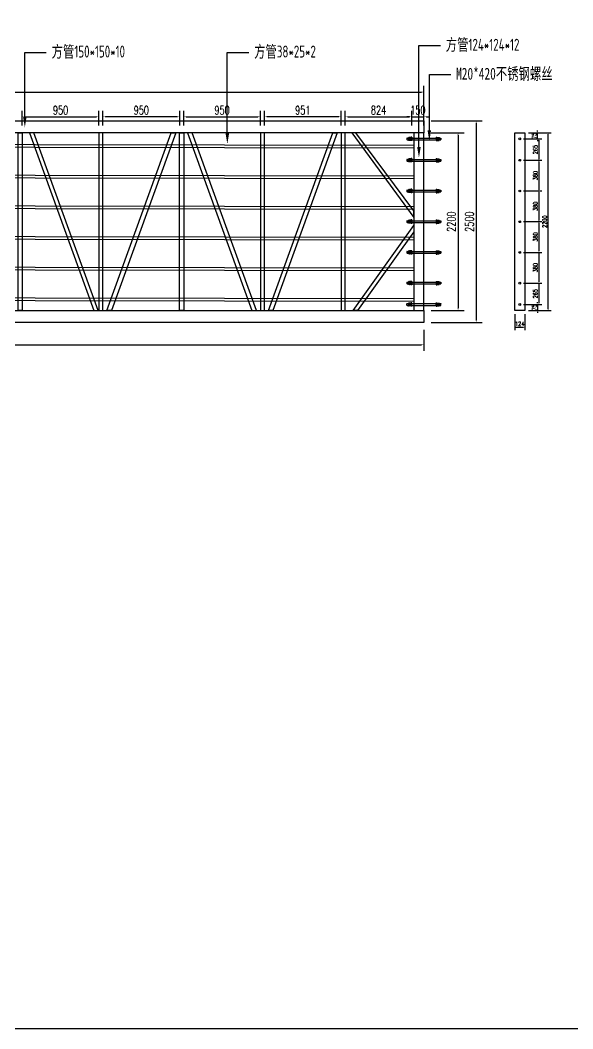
# Model space of a CAD drawing. Header units: millimetres. Extents: x -2430464 to 225692, y -180 to 1805330.
# Drawn here: x -715578 to -708734, y 468490 to 480977 of the extents above; entities that cross this region are included whole.
import ezdxf
from ezdxf import colors
from ezdxf.entities.mleader import LeaderData, LeaderLine
from ezdxf.math import Vec2, Vec3

# ---------------------------------------------------------------- set-up
doc = ezdxf.new("R2010")
doc.units = ezdxf.units.MM
doc.header["$LTSCALE"] = 1000
doc.layers.get('0').update_dxf_attribs({"linetype": 'CONTINUOUS'})
doc.layers.get('DEFPOINTS').update_dxf_attribs({"linetype": 'CONTINUOUS'})
for name, color, linetype in [('W-bridge approach引桥', 4, 'CONTINUOUS'), ('方管150X150X12', 3, 'CONTINUOUS'), ('结构', 1, 'CONTINUOUS')]:
    doc.layers.add(name, color=color, linetype=linetype)
doc.layers.add('成片房屋', color=1, linetype='CONTINUOUS', lineweight=0)
doc.styles.get("Standard").update_dxf_attribs({"font": 'tssdeng.shx', "width": 0.7, "bigfont": 'hztxt.shx'})
doc.styles.add('STANDARD_T3', font='simplex.shx', dxfattribs={"width": 0.7, "bigfont": 'gbcbig.shx'})
doc.dimstyles.new('W&&15', dxfattribs={"dimtxt": 52.5, "dimasz": 15, "dimexe": 37.5, "dimexo": 45, "dimgap": 15, "dimtad": 1, "dimdec": 0, "dimzin": 0, "dimdsep": 46, "dimtxsty": 'STANDARD_T3', "dimcen": 0.09, "dimclrd": 1, "dimclre": 1, "dimclrt": 7, "dimazin": 2, "dimtfac": 1, "dimtdec": 0, "dimtix": 1, "dimtmove": 2, "dimatfit": 3, "dimfxl": 0, "dimtolj": 1, "dimtzin": 0, "dimarcsym": 0})
doc.dimstyles.new('W&&30', dxfattribs={"dimtxt": 105, "dimasz": 30, "dimexe": 75, "dimexo": 90, "dimgap": 30, "dimtad": 1, "dimdec": 0, "dimzin": 0, "dimdsep": 46, "dimtxsty": 'STANDARD_T3', "dimcen": 0.09, "dimclrd": 1, "dimclre": 1, "dimclrt": 7, "dimazin": 2, "dimtfac": 1, "dimtdec": 0, "dimtix": 1, "dimtmove": 2, "dimatfit": 3, "dimfxl": 0, "dimtolj": 1, "dimtzin": 0, "dimarcsym": 0})

# ---------------------------------------------------------------- blocks, each defined once
blk = doc.blocks.new('*D3067')
at = {"layer": 'DEFPOINTS', "color": 0, "transparency": 16777216}
for p in [(-712603, 479781), (-713553, 479583), (-712603, 479583)]:
    blk.add_point(p, dxfattribs=at)
at = {"layer": '成片房屋', "color": 1, "lineweight": -2, "transparency": 16777216}
for p, q in [((-713553, 479673), (-713553, 479856)), ((-713523, 479781), (-712633, 479781)), ((-712603, 479673), (-712603, 479856))]:
    blk.add_line(p, q, dxfattribs=at)
at = {"layer": '成片房屋', "color": 1, "transparency": 16777216}
for points in [[(-713523, 479786), (-713523, 479776), (-713553, 479781)], [(-712633, 479786), (-712633, 479776), (-712603, 479781)]]:
    blk.add_solid(points, dxfattribs=at)
at = {"layer": '成片房屋', "color": 7, "transparency": 16777216, "insert": (-713078, 479863), "char_height": 105, "attachment_point": 5, "style": 'STANDARD_T3'}
blk.add_mtext('\\A1;950', dxfattribs=at)
blk = doc.blocks.new('*D3068')
at = {"layer": 'DEFPOINTS', "color": 0, "transparency": 16777216}
for p in [(-712553, 479781), (-712553, 479583), (-711602, 479583)]:
    blk.add_point(p, dxfattribs=at)
at = {"layer": '成片房屋', "color": 1, "lineweight": -2, "transparency": 16777216}
for p, q in [((-712553, 479673), (-712553, 479856)), ((-711632, 479781), (-712523, 479781)), ((-711602, 479673), (-711602, 479856))]:
    blk.add_line(p, q, dxfattribs=at)
at = {"layer": '成片房屋', "color": 1, "transparency": 16777216}
for points in [[(-712523, 479786), (-712523, 479776), (-712553, 479781)], [(-711632, 479786), (-711632, 479776), (-711602, 479781)]]:
    blk.add_solid(points, dxfattribs=at)
at = {"layer": '成片房屋', "color": 7, "transparency": 16777216, "insert": (-712078, 479863), "char_height": 105, "attachment_point": 5, "style": 'STANDARD_T3'}
blk.add_mtext('\\A1;951', dxfattribs=at)
blk = doc.blocks.new('*D3069')
at = {"layer": 'DEFPOINTS', "color": 0, "transparency": 16777216}
for p in [(-710728, 479781), (-711552, 479583), (-710728, 479583)]:
    blk.add_point(p, dxfattribs=at)
at = {"layer": '成片房屋', "color": 1, "lineweight": -2, "transparency": 16777216}
for p, q in [((-711552, 479673), (-711552, 479856)), ((-711522, 479781), (-710758, 479781)), ((-710728, 479673), (-710728, 479856))]:
    blk.add_line(p, q, dxfattribs=at)
at = {"layer": '成片房屋', "color": 1, "transparency": 16777216}
for points in [[(-711522, 479786), (-711522, 479776), (-711552, 479781)], [(-710758, 479786), (-710758, 479776), (-710728, 479781)]]:
    blk.add_solid(points, dxfattribs=at)
at = {"layer": '成片房屋', "color": 7, "transparency": 16777216, "insert": (-711140, 479863), "char_height": 105, "attachment_point": 5, "style": 'STANDARD_T3'}
blk.add_mtext('\\A1;824', dxfattribs=at)
blk = doc.blocks.new('*D2922')
at = {"layer": 'DEFPOINTS', "color": 0, "transparency": 16777216}
for p in [(-710578, 479781), (-710728, 479583), (-710578, 479583)]:
    blk.add_point(p, dxfattribs=at)
at = {"layer": '成片房屋', "color": 1, "lineweight": -2, "transparency": 16777216}
for p, q in [((-710758, 479781), (-710788, 479781)), ((-710728, 479673), (-710728, 479856)), ((-710728, 479781), (-710578, 479781)), ((-710578, 479673), (-710578, 479856)), ((-710548, 479781), (-710518, 479781))]:
    blk.add_line(p, q, dxfattribs=at)
at = {"layer": '成片房屋', "color": 1, "transparency": 16777216}
for points in [[(-710758, 479786), (-710758, 479776), (-710728, 479781)], [(-710548, 479786), (-710548, 479776), (-710578, 479781)]]:
    blk.add_solid(points, dxfattribs=at)
at = {"layer": '成片房屋', "color": 7, "transparency": 16777216, "insert": (-710653, 479863), "char_height": 105, "attachment_point": 5, "style": 'STANDARD_T3'}
blk.add_mtext('\\A1;150', dxfattribs=at)
blk = doc.blocks.new('*D2924')
at = {"layer": 'DEFPOINTS', "color": 0, "transparency": 16777216}
for p in [(-722578, 477233), (-710578, 477233), (-710578, 476959)]:
    blk.add_point(p, dxfattribs=at)
at = {"layer": '成片房屋', "color": 1, "lineweight": -2, "transparency": 16777216}
for p, q in [((-722578, 477143), (-722578, 476884)), ((-710578, 477143), (-710578, 476884)), ((-722548, 476959), (-710608, 476959))]:
    blk.add_line(p, q, dxfattribs=at)
at = {"layer": '成片房屋', "color": 1, "transparency": 16777216}
for points in [[(-722548, 476964), (-722548, 476954), (-722578, 476959)], [(-710608, 476964), (-710608, 476954), (-710578, 476959)]]:
    blk.add_solid(points, dxfattribs=at)
at = {"layer": '成片房屋', "color": 7, "transparency": 16777216, "insert": (-716578, 477041), "char_height": 105, "attachment_point": 5, "style": 'STANDARD_T3'}
blk.add_mtext('\\A1;12000', dxfattribs=at)
blk = doc.blocks.new('*D3073')
at = {"layer": 'DEFPOINTS', "color": 0, "transparency": 16777216}
for p in [(-710578, 480088), (-722578, 479733), (-710578, 479733)]:
    blk.add_point(p, dxfattribs=at)
at = {"layer": '成片房屋', "color": 1, "lineweight": -2, "transparency": 16777216}
for p, q in [((-722578, 479823), (-722578, 480163)), ((-710578, 479823), (-710578, 480163)), ((-722548, 480088), (-710608, 480088))]:
    blk.add_line(p, q, dxfattribs=at)
at = {"layer": '成片房屋', "color": 1, "transparency": 16777216}
for points in [[(-722548, 480093), (-722548, 480083), (-722578, 480088)], [(-710608, 480093), (-710608, 480083), (-710578, 480088)]]:
    blk.add_solid(points, dxfattribs=at)
at = {"layer": '成片房屋', "color": 7, "transparency": 16777216, "insert": (-716578, 480170), "char_height": 105, "attachment_point": 5, "style": 'STANDARD_T3'}
blk.add_mtext('\\A1;12000', dxfattribs=at)
blk = doc.blocks.new('*D2925')
at = {"layer": 'DEFPOINTS', "color": 0, "transparency": 16777216}
for p in [(-710578, 479583), (-710578, 477383), (-710156, 477383)]:
    blk.add_point(p, dxfattribs=at)
at = {"layer": '成片房屋', "color": 1, "lineweight": -2, "transparency": 16777216}
for p, q in [((-710488, 479583), (-710081, 479583)), ((-710156, 479553), (-710156, 477413)), ((-710488, 477383), (-710081, 477383))]:
    blk.add_line(p, q, dxfattribs=at)
at = {"layer": '成片房屋', "color": 1, "transparency": 16777216}
for points in [[(-710161, 479553), (-710151, 479553), (-710156, 479583)], [(-710161, 477413), (-710151, 477413), (-710156, 477383)]]:
    blk.add_solid(points, dxfattribs=at)
at = {"layer": '成片房屋', "color": 7, "transparency": 16777216, "insert": (-710239, 478483), "char_height": 105, "attachment_point": 5, "rotation": 90, "style": 'STANDARD_T3'}
blk.add_mtext('\\A1;2200', dxfattribs=at)
blk = doc.blocks.new('*D3074')
at = {"layer": 'DEFPOINTS', "color": 0, "transparency": 16777216}
for p in [(-710578, 479733), (-710578, 477233), (-709931, 477233)]:
    blk.add_point(p, dxfattribs=at)
at = {"layer": '成片房屋', "color": 1, "lineweight": -2, "transparency": 16777216}
for p, q in [((-710488, 479733), (-709856, 479733)), ((-709931, 479703), (-709931, 477263)), ((-710488, 477233), (-709856, 477233))]:
    blk.add_line(p, q, dxfattribs=at)
at = {"layer": '成片房屋', "color": 1, "transparency": 16777216}
for points in [[(-709936, 479703), (-709926, 479703), (-709931, 479733)], [(-709936, 477263), (-709926, 477263), (-709931, 477233)]]:
    blk.add_solid(points, dxfattribs=at)
at = {"layer": '成片房屋', "color": 7, "transparency": 16777216, "insert": (-710014, 478483), "char_height": 105, "attachment_point": 5, "rotation": 90, "style": 'STANDARD_T3'}
blk.add_mtext('\\A1;2500', dxfattribs=at)
blk = doc.blocks.new('*D3080')
at = {"layer": 'DEFPOINTS', "color": 0, "transparency": 16777216}
for p in [(-714553, 479781), (-714553, 479583), (-713603, 479583)]:
    blk.add_point(p, dxfattribs=at)
at = {"layer": '成片房屋', "color": 1, "lineweight": -2, "transparency": 16777216}
for p, q in [((-714553, 479673), (-714553, 479856)), ((-713633, 479781), (-714523, 479781)), ((-713603, 479673), (-713603, 479856))]:
    blk.add_line(p, q, dxfattribs=at)
at = {"layer": '成片房屋', "color": 1, "transparency": 16777216}
for points in [[(-714523, 479786), (-714523, 479776), (-714553, 479781)], [(-713633, 479786), (-713633, 479776), (-713603, 479781)]]:
    blk.add_solid(points, dxfattribs=at)
at = {"layer": '成片房屋', "color": 7, "transparency": 16777216, "insert": (-714078, 479863), "char_height": 105, "attachment_point": 5, "style": 'STANDARD_T3'}
blk.add_mtext('\\A1;950', dxfattribs=at)
blk = doc.blocks.new('*D3081')
at = {"layer": 'DEFPOINTS', "color": 0, "transparency": 16777216}
for p in [(-714603, 479781), (-715553, 479583), (-714603, 479583)]:
    blk.add_point(p, dxfattribs=at)
at = {"layer": '成片房屋', "color": 1, "lineweight": -2, "transparency": 16777216}
for p, q in [((-715553, 479673), (-715553, 479856)), ((-715523, 479781), (-714633, 479781)), ((-714603, 479673), (-714603, 479856))]:
    blk.add_line(p, q, dxfattribs=at)
at = {"layer": '成片房屋', "color": 1, "transparency": 16777216}
for points in [[(-715523, 479786), (-715523, 479776), (-715553, 479781)], [(-714633, 479786), (-714633, 479776), (-714603, 479781)]]:
    blk.add_solid(points, dxfattribs=at)
at = {"layer": '成片房屋', "color": 7, "transparency": 16777216, "insert": (-715078, 479863), "char_height": 105, "attachment_point": 5, "style": 'STANDARD_T3'}
blk.add_mtext('\\A1;950', dxfattribs=at)
blk = doc.blocks.new('*U2841')
for points in [[(-208, 11), (-210, 9)], [(-210, 9), (-210, -9)], [(-208, 11), (208, 11)], [(-191, 13), (-191, -13)], [(-178, 18), (-188, 18)], [(-178, 9), (-188, 9)], [(-175, 13), (-175, -13)], [(-175, 13), (-175, -13)], [(-161, 18), (-172, 18)], [(-161, 9), (-172, 9)], [(-158, 21), (-158, -21)], [(-154, 21), (-158, 21)], [(-158, 13), (-158, -13)], [(-154, 21), (-154, -21)], [(-154, 21), (-154, -21)], [(-150, 21), (-154, 21)], [(-150, 21), (-150, -21)], [(150, 21), (154, 21)], [(150, 21), (150, -21)], [(154, 21), (158, 21)], [(154, 21), (154, -21)], [(154, 21), (154, -21)], [(158, 21), (158, -21)], [(158, 13), (158, -13)], [(161, 18), (172, 18)], [(161, 9), (172, 9)], [(175, 13), (175, -13)], [(175, 13), (175, -13)], [(177, 18), (188, 18)], [(177, 9), (188, 9)], [(191, 13), (191, -13)], [(208, 11), (210, 9)], [(210, 9), (210, -9)], [(-208, -11), (-210, -9)], [(-208, -11), (208, -11)], [(-178, -9), (-188, -9)], [(-178, -18), (-188, -18)], [(-161, -9), (-172, -9)], [(-161, -18), (-172, -18)], [(-154, -21), (-158, -21)], [(-150, -21), (-154, -21)], [(150, -21), (154, -21)], [(154, -21), (158, -21)], [(161, -9), (172, -9)], [(161, -18), (172, -18)], [(177, -9), (188, -9)], [(177, -18), (188, -18)], [(208, -11), (210, -9)]]:
    blk.add_lwpolyline(points)
for points in [[(-188, 9, -0.61177), (-188, 18, -0.61177)], [(-188, -9, -0.305858), (-188, 9, -0.305858)], [(-178, 9, 0.61177), (-178, 18, 0.61177)], [(-178, -9, 0.305858), (-178, 9, 0.305858)], [(-172, 9, -0.61177), (-172, 18, -0.61177)], [(-172, -9, -0.305858), (-172, 9, -0.305858)], [(-161, 9, 0.61177), (-161, 18, 0.61177)], [(-161, -9, 0.305858), (-161, 9, 0.305858)], [(161, 9, -0.61177), (161, 18, -0.61177)], [(161, -9, -0.305858), (161, 9, -0.305858)], [(172, 9, 0.61177), (172, 18, 0.61177)], [(172, -9, 0.305858), (172, 9, 0.305858)], [(177, 9, -0.61177), (177, 18, -0.61177)], [(177, -9, -0.305858), (177, 9, -0.305858)], [(188, 9, 0.61177), (188, 18, 0.61177)], [(188, -9, 0.305858), (188, 9, 0.305858)], [(-188, -18, -0.61177), (-188, -9, -0.61177)], [(-178, -18, 0.61177), (-178, -9, 0.61177)], [(-172, -18, -0.61177), (-172, -9, -0.61177)], [(-161, -18, 0.61177), (-161, -9, 0.61177)], [(161, -18, -0.61177), (161, -9, -0.61177)], [(172, -18, 0.61177), (172, -9, 0.61177)], [(177, -18, -0.61177), (177, -9, -0.61177)], [(188, -18, 0.61177), (188, -9, 0.61177)]]:
    blk.add_lwpolyline(points, format="xyb")
blk = doc.blocks.new('*U2842')
at = {"color": 0, "linetype": 'ByBlock', "lineweight": -2, "transparency": 16777216}
for p in [(0, 0), (0, -380), (0, -760), (0, -1140), (0, -1520)]:
    blk.add_blockref('*U2841', p, dxfattribs=at)
blk = doc.blocks.new('*U2843')
at = {"layer": 'W-bridge approach引桥', "color": 0}
blk.add_lwpolyline([(-5863, 29), (5863, 9), (5863, -29), (-5863, -9)], close=True, dxfattribs=at)
blk = doc.blocks.new('*U2844')
at = {"color": 0, "linetype": 'ByBlock', "lineweight": -2, "transparency": 16777216}
for p in [(0, 0), (0, -380), (0, -760), (0, -1140), (0, -1520), (0, -1900)]:
    blk.add_blockref('*U2843', p, dxfattribs=at)
blk = doc.blocks.new('*D3185')
at = {"layer": 'DEFPOINTS', "color": 0, "transparency": 16777216}
for p in [(-709330, 479583), (-709171, 479583), (-709392, 479508)]:
    blk.add_point(p, dxfattribs=at)
at = {"layer": '方管150X150X12', "color": 1, "lineweight": -2, "transparency": 16777216}
for p, q in [((-709285, 479583), (-709133, 479583)), ((-709171, 479598), (-709171, 479613)), ((-709171, 479508), (-709171, 479583)), ((-709347, 479508), (-709133, 479508)), ((-709171, 479493), (-709171, 479478))]:
    blk.add_line(p, q, dxfattribs=at)
at = {"layer": '方管150X150X12', "color": 1, "transparency": 16777216}
for points in [[(-709173, 479598), (-709168, 479598), (-709171, 479583)], [(-709173, 479493), (-709168, 479493), (-709171, 479508)]]:
    blk.add_solid(points, dxfattribs=at)
at = {"layer": '方管150X150X12', "color": 7, "transparency": 16777216, "insert": (-709212, 479545), "char_height": 52.5, "attachment_point": 5, "rotation": 90, "style": 'STANDARD_T3'}
blk.add_mtext('\\A1;75', dxfattribs=at)
blk = doc.blocks.new('*D2971')
at = {"layer": 'DEFPOINTS', "color": 0, "transparency": 16777216}
for p in [(-709317, 479508), (-709392, 479243), (-709157, 479243)]:
    blk.add_point(p, dxfattribs=at)
at = {"layer": '方管150X150X12', "color": 1, "lineweight": -2, "transparency": 16777216}
for p, q in [((-709272, 479508), (-709119, 479508)), ((-709157, 479493), (-709157, 479258)), ((-709347, 479243), (-709119, 479243))]:
    blk.add_line(p, q, dxfattribs=at)
at = {"layer": '方管150X150X12', "color": 1, "transparency": 16777216}
for points in [[(-709159, 479493), (-709154, 479493), (-709157, 479508)], [(-709159, 479258), (-709154, 479258), (-709157, 479243)]]:
    blk.add_solid(points, dxfattribs=at)
at = {"layer": '方管150X150X12', "color": 7, "transparency": 16777216, "insert": (-709198, 479375), "char_height": 52.5, "attachment_point": 5, "rotation": 90, "style": 'STANDARD_T3'}
blk.add_mtext('\\A1;265', dxfattribs=at)
blk = doc.blocks.new('*D3186')
at = {"layer": 'DEFPOINTS', "color": 0, "transparency": 16777216}
for p in [(-709392, 477458), (-709330, 477383), (-709170, 477383)]:
    blk.add_point(p, dxfattribs=at)
at = {"layer": '方管150X150X12', "color": 1, "lineweight": -2, "transparency": 16777216}
for p, q in [((-709347, 477458), (-709132, 477458)), ((-709170, 477473), (-709170, 477488)), ((-709170, 477458), (-709170, 477383)), ((-709285, 477383), (-709132, 477383)), ((-709170, 477368), (-709170, 477353))]:
    blk.add_line(p, q, dxfattribs=at)
at = {"layer": '方管150X150X12', "color": 1, "transparency": 16777216}
for points in [[(-709172, 477473), (-709167, 477473), (-709170, 477458)], [(-709172, 477368), (-709167, 477368), (-709170, 477383)]]:
    blk.add_solid(points, dxfattribs=at)
at = {"layer": '方管150X150X12', "color": 7, "transparency": 16777216, "insert": (-709211, 477420), "char_height": 52.5, "attachment_point": 5, "rotation": 90, "style": 'STANDARD_T3'}
blk.add_mtext('\\A1;75', dxfattribs=at)
blk = doc.blocks.new('*D3187')
at = {"layer": 'DEFPOINTS', "color": 0, "transparency": 16777216}
for p in [(-709454, 477383), (-709330, 477383), (-709330, 477177)]:
    blk.add_point(p, dxfattribs=at)
at = {"layer": '方管150X150X12', "color": 1, "lineweight": -2, "transparency": 16777216}
for p, q in [((-709454, 477338), (-709454, 477139)), ((-709330, 477338), (-709330, 477139)), ((-709439, 477177), (-709345, 477177))]:
    blk.add_line(p, q, dxfattribs=at)
at = {"layer": '方管150X150X12', "color": 1, "transparency": 16777216}
for points in [[(-709439, 477179), (-709439, 477174), (-709454, 477177)], [(-709345, 477179), (-709345, 477174), (-709330, 477177)]]:
    blk.add_solid(points, dxfattribs=at)
at = {"layer": '方管150X150X12', "color": 7, "transparency": 16777216, "insert": (-709392, 477218), "char_height": 52.5, "attachment_point": 5, "style": 'STANDARD_T3'}
blk.add_mtext('\\A1;124', dxfattribs=at)
blk = doc.blocks.new('*U2849')
at = {"layer": '方管150X150X12'}
blk.add_circle((0, 0), 11.5, dxfattribs=at)
blk = doc.blocks.new('*U2850')
at = {"color": 0, "linetype": 'ByBlock', "lineweight": -2, "transparency": 16777216}
for p in [(0, 0), (0, -380), (0, -760), (0, -1140), (0, -1520)]:
    blk.add_blockref('*U2849', p, dxfattribs=at)
blk = doc.blocks.new('*D3188')
at = {"layer": 'DEFPOINTS', "color": 0, "transparency": 16777216}
for p in [(-709392, 479243), (-709392, 478863), (-709157, 478863)]:
    blk.add_point(p, dxfattribs=at)
at = {"layer": '方管150X150X12', "color": 1, "lineweight": -2, "transparency": 16777216}
for p, q in [((-709347, 479243), (-709119, 479243)), ((-709157, 479228), (-709157, 478878)), ((-709347, 478863), (-709119, 478863))]:
    blk.add_line(p, q, dxfattribs=at)
at = {"layer": '方管150X150X12', "color": 1, "transparency": 16777216}
for points in [[(-709159, 479228), (-709154, 479228), (-709157, 479243)], [(-709159, 478878), (-709154, 478878), (-709157, 478863)]]:
    blk.add_solid(points, dxfattribs=at)
at = {"layer": '方管150X150X12', "color": 7, "transparency": 16777216, "insert": (-709198, 479053), "char_height": 52.5, "attachment_point": 5, "rotation": 90, "style": 'STANDARD_T3'}
blk.add_mtext('\\A1;380', dxfattribs=at)
blk = doc.blocks.new('*D3189')
at = {"layer": 'DEFPOINTS', "color": 0, "transparency": 16777216}
for p in [(-709392, 478863), (-709392, 478483), (-709157, 478483)]:
    blk.add_point(p, dxfattribs=at)
at = {"layer": '方管150X150X12', "color": 1, "lineweight": -2, "transparency": 16777216}
for p, q in [((-709347, 478863), (-709119, 478863)), ((-709157, 478848), (-709157, 478498)), ((-709347, 478483), (-709119, 478483))]:
    blk.add_line(p, q, dxfattribs=at)
at = {"layer": '方管150X150X12', "color": 1, "transparency": 16777216}
for points in [[(-709159, 478848), (-709154, 478848), (-709157, 478863)], [(-709159, 478498), (-709154, 478498), (-709157, 478483)]]:
    blk.add_solid(points, dxfattribs=at)
at = {"layer": '方管150X150X12', "color": 7, "transparency": 16777216, "insert": (-709198, 478673), "char_height": 52.5, "attachment_point": 5, "rotation": 90, "style": 'STANDARD_T3'}
blk.add_mtext('\\A1;380', dxfattribs=at)
blk = doc.blocks.new('*D2972')
at = {"layer": 'DEFPOINTS', "color": 0, "transparency": 16777216}
for p in [(-709392, 478483), (-709392, 478103), (-709157, 478103)]:
    blk.add_point(p, dxfattribs=at)
at = {"layer": '方管150X150X12', "color": 1, "lineweight": -2, "transparency": 16777216}
for p, q in [((-709347, 478483), (-709119, 478483)), ((-709157, 478468), (-709157, 478118)), ((-709347, 478103), (-709119, 478103))]:
    blk.add_line(p, q, dxfattribs=at)
at = {"layer": '方管150X150X12', "color": 1, "transparency": 16777216}
for points in [[(-709159, 478468), (-709154, 478468), (-709157, 478483)], [(-709159, 478118), (-709154, 478118), (-709157, 478103)]]:
    blk.add_solid(points, dxfattribs=at)
at = {"layer": '方管150X150X12', "color": 7, "transparency": 16777216, "insert": (-709198, 478293), "char_height": 52.5, "attachment_point": 5, "rotation": 90, "style": 'STANDARD_T3'}
blk.add_mtext('\\A1;380', dxfattribs=at)
blk = doc.blocks.new('*D3190')
at = {"layer": 'DEFPOINTS', "color": 0, "transparency": 16777216}
for p in [(-709392, 478103), (-709392, 477723), (-709157, 477723)]:
    blk.add_point(p, dxfattribs=at)
at = {"layer": '方管150X150X12', "color": 1, "lineweight": -2, "transparency": 16777216}
for p, q in [((-709347, 478103), (-709119, 478103)), ((-709157, 478088), (-709157, 477738)), ((-709347, 477723), (-709119, 477723))]:
    blk.add_line(p, q, dxfattribs=at)
at = {"layer": '方管150X150X12', "color": 1, "transparency": 16777216}
for points in [[(-709159, 478088), (-709154, 478088), (-709157, 478103)], [(-709159, 477738), (-709154, 477738), (-709157, 477723)]]:
    blk.add_solid(points, dxfattribs=at)
at = {"layer": '方管150X150X12', "color": 7, "transparency": 16777216, "insert": (-709198, 477913), "char_height": 52.5, "attachment_point": 5, "rotation": 90, "style": 'STANDARD_T3'}
blk.add_mtext('\\A1;380', dxfattribs=at)
blk = doc.blocks.new('*D3191')
at = {"layer": 'DEFPOINTS', "color": 0, "transparency": 16777216}
for p in [(-709392, 477723), (-709392, 477458), (-709157, 477458)]:
    blk.add_point(p, dxfattribs=at)
at = {"layer": '方管150X150X12', "color": 1, "lineweight": -2, "transparency": 16777216}
for p, q in [((-709347, 477723), (-709119, 477723)), ((-709157, 477708), (-709157, 477473)), ((-709347, 477458), (-709119, 477458))]:
    blk.add_line(p, q, dxfattribs=at)
at = {"layer": '方管150X150X12', "color": 1, "transparency": 16777216}
for points in [[(-709159, 477708), (-709154, 477708), (-709157, 477723)], [(-709159, 477473), (-709154, 477473), (-709157, 477458)]]:
    blk.add_solid(points, dxfattribs=at)
at = {"layer": '方管150X150X12', "color": 7, "transparency": 16777216, "insert": (-709198, 477590), "char_height": 52.5, "attachment_point": 5, "rotation": 90, "style": 'STANDARD_T3'}
blk.add_mtext('\\A1;265', dxfattribs=at)
blk = doc.blocks.new('*D2973')
at = {"layer": 'DEFPOINTS', "color": 0, "transparency": 16777216}
for p in [(-709330, 479583), (-709041, 479583), (-709330, 477383)]:
    blk.add_point(p, dxfattribs=at)
at = {"layer": '方管150X150X12', "color": 1, "lineweight": -2, "transparency": 16777216}
for p, q in [((-709285, 479583), (-709003, 479583)), ((-709041, 477398), (-709041, 479568)), ((-709285, 477383), (-709003, 477383))]:
    blk.add_line(p, q, dxfattribs=at)
at = {"layer": '方管150X150X12', "color": 1, "transparency": 16777216}
for points in [[(-709043, 479568), (-709038, 479568), (-709041, 479583)], [(-709043, 477398), (-709038, 477398), (-709041, 477383)]]:
    blk.add_solid(points, dxfattribs=at)
at = {"layer": '方管150X150X12', "color": 7, "transparency": 16777216, "insert": (-709082, 478483), "char_height": 52.5, "attachment_point": 5, "rotation": 90, "style": 'STANDARD_T3'}
blk.add_mtext('\\A1;2200', dxfattribs=at)

msp = doc.modelspace()

# ---------------------------------------------------------------- linework, layer by layer
msp.add_lwpolyline([(-731236.81, 499898.83), (-646425.27, 499898.83), (-646425.27, 468489.87), (-731236.81, 468489.87)], close=True)
for points in [[(-710766.81, 479516.57, -0.61176954), (-710766.81, 479525.57, -0.61176954)], [(-710755.81, 479516.57, 0.61176954), (-710755.81, 479525.57, 0.61176954)], [(-710750.31, 479516.57, -0.61176954), (-710750.31, 479525.57, -0.61176954)], [(-710739.31, 479516.57, 0.61176954), (-710739.31, 479525.57, 0.61176954)], [(-710417.31, 479516.57, -0.61176954), (-710417.31, 479525.57, -0.61176954)], [(-710406.31, 479516.57, 0.61176954), (-710406.31, 479525.57, 0.61176954)], [(-710400.81, 479516.57, -0.61176954), (-710400.81, 479525.57, -0.61176954)], [(-710389.81, 479516.57, 0.61176954), (-710389.81, 479525.57, 0.61176954)], [(-710766.81, 479498.57, -0.30585808), (-710766.81, 479516.57, -0.30585808)], [(-710766.81, 479489.58, -0.61176954), (-710766.81, 479498.58, -0.61176954)], [(-710755.81, 479498.57, 0.30585808), (-710755.81, 479516.57, 0.30585808)], [(-710755.81, 479489.58, 0.61176954), (-710755.81, 479498.58, 0.61176954)], [(-710750.31, 479498.57, -0.30585808), (-710750.31, 479516.57, -0.30585808)], [(-710750.31, 479489.58, -0.61176954), (-710750.31, 479498.58, -0.61176954)], [(-710739.31, 479498.57, 0.30585808), (-710739.31, 479516.57, 0.30585808)], [(-710739.31, 479489.58, 0.61176954), (-710739.31, 479498.58, 0.61176954)], [(-710417.31, 479498.57, -0.30585808), (-710417.31, 479516.57, -0.30585808)], [(-710417.31, 479489.58, -0.61176954), (-710417.31, 479498.58, -0.61176954)], [(-710406.31, 479498.57, 0.30585808), (-710406.31, 479516.57, 0.30585808)], [(-710406.31, 479489.58, 0.61176954), (-710406.31, 479498.58, 0.61176954)], [(-710400.81, 479498.57, -0.30585808), (-710400.81, 479516.57, -0.30585808)], [(-710400.81, 479489.58, -0.61176954), (-710400.81, 479498.58, -0.61176954)], [(-710389.81, 479498.57, 0.30585808), (-710389.81, 479516.57, 0.30585808)], [(-710389.81, 479489.58, 0.61176954), (-710389.81, 479498.58, 0.61176954)], [(-710766.81, 477475.57, 0.61176954), (-710766.81, 477466.57, 0.61176954)], [(-710766.81, 477466.57, 0.30585808), (-710766.81, 477448.57, 0.30585808)], [(-710766.81, 477448.58, 0.61176954), (-710766.81, 477439.58, 0.61176954)], [(-710755.81, 477475.57, -0.61176954), (-710755.81, 477466.57, -0.61176954)], [(-710755.81, 477466.57, -0.30585808), (-710755.81, 477448.57, -0.30585808)], [(-710755.81, 477448.58, -0.61176954), (-710755.81, 477439.58, -0.61176954)], [(-710750.31, 477475.57, 0.61176954), (-710750.31, 477466.57, 0.61176954)], [(-710750.31, 477466.57, 0.30585808), (-710750.31, 477448.57, 0.30585808)], [(-710750.31, 477448.58, 0.61176954), (-710750.31, 477439.58, 0.61176954)], [(-710739.31, 477475.57, -0.61176954), (-710739.31, 477466.57, -0.61176954)], [(-710739.31, 477466.57, -0.30585808), (-710739.31, 477448.57, -0.30585808)], [(-710739.31, 477448.58, -0.61176954), (-710739.31, 477439.58, -0.61176954)], [(-710417.31, 477475.57, 0.61176954), (-710417.31, 477466.57, 0.61176954)], [(-710417.31, 477466.57, 0.30585808), (-710417.31, 477448.57, 0.30585808)], [(-710417.31, 477448.58, 0.61176954), (-710417.31, 477439.58, 0.61176954)], [(-710406.31, 477475.57, -0.61176954), (-710406.31, 477466.57, -0.61176954)], [(-710406.31, 477466.57, -0.30585808), (-710406.31, 477448.57, -0.30585808)], [(-710406.31, 477448.58, -0.61176954), (-710406.31, 477439.58, -0.61176954)], [(-710400.81, 477475.57, 0.61176954), (-710400.81, 477466.57, 0.61176954)], [(-710400.81, 477466.57, 0.30585808), (-710400.81, 477448.57, 0.30585808)], [(-710400.81, 477448.58, 0.61176954), (-710400.81, 477439.58, 0.61176954)], [(-710389.81, 477475.57, -0.61176954), (-710389.81, 477466.57, -0.61176954)], [(-710389.81, 477466.57, -0.30585808), (-710389.81, 477448.57, -0.30585808)], [(-710389.81, 477448.58, -0.61176954), (-710389.81, 477439.58, -0.61176954)]]:
    msp.add_lwpolyline(points, format="xyb")
for points in [[(-710755.81, 479525.57), (-710766.81, 479525.57)], [(-710739.31, 479525.57), (-710750.31, 479525.57)], [(-710736.56, 479528.2), (-710736.56, 479486.95)], [(-710732.44, 479528.2), (-710736.56, 479528.2)], [(-710732.44, 479528.2), (-710732.44, 479486.95)], [(-710732.44, 479528.2), (-710732.44, 479486.95)], [(-710728.31, 479528.2), (-710732.44, 479528.2)], [(-710728.31, 479528.2), (-710728.31, 479486.95)], [(-710428.31, 479528.2), (-710424.19, 479528.2)], [(-710428.31, 479528.2), (-710428.31, 479486.95)], [(-710424.19, 479528.2), (-710420.06, 479528.2)], [(-710424.19, 479528.2), (-710424.19, 479486.95)], [(-710424.19, 479528.2), (-710424.19, 479486.95)], [(-710420.06, 479528.2), (-710420.06, 479486.95)], [(-710417.31, 479525.57), (-710406.31, 479525.57)], [(-710400.81, 479525.57), (-710389.81, 479525.57)], [(-710786.25, 479518.57), (-710788.31, 479516.51)], [(-710788.31, 479516.51), (-710788.31, 479498.64)], [(-710786.25, 479496.57), (-710788.31, 479498.64)], [(-710786.25, 479518.57), (-710370.37, 479518.57)], [(-710786.25, 479496.57), (-710370.37, 479496.57)], [(-710769.56, 479521.07), (-710769.56, 479494.08)], [(-710755.81, 479516.57), (-710766.81, 479516.57)], [(-710755.81, 479498.58), (-710766.81, 479498.58)], [(-710755.81, 479489.58), (-710766.81, 479489.58)], [(-710753.06, 479521.07), (-710753.06, 479494.08)], [(-710753.06, 479521.07), (-710753.06, 479494.08)], [(-710739.31, 479516.57), (-710750.31, 479516.57)], [(-710739.31, 479498.58), (-710750.31, 479498.58)], [(-710739.31, 479489.58), (-710750.31, 479489.58)], [(-710736.56, 479521.07), (-710736.56, 479494.08)], [(-710732.44, 479486.95), (-710736.56, 479486.95)], [(-710728.31, 479486.95), (-710732.44, 479486.95)], [(-710428.31, 479486.95), (-710424.19, 479486.95)], [(-710424.19, 479486.95), (-710420.06, 479486.95)], [(-710420.06, 479521.07), (-710420.06, 479494.08)], [(-710417.31, 479516.57), (-710406.31, 479516.57)], [(-710417.31, 479498.58), (-710406.31, 479498.58)], [(-710417.31, 479489.58), (-710406.31, 479489.58)], [(-710403.56, 479521.07), (-710403.56, 479494.08)], [(-710403.56, 479521.07), (-710403.56, 479494.08)], [(-710400.81, 479516.57), (-710389.81, 479516.57)], [(-710400.81, 479498.58), (-710389.81, 479498.58)], [(-710400.81, 479489.58), (-710389.81, 479489.58)], [(-710387.06, 479521.07), (-710387.06, 479494.08)], [(-710370.37, 479518.57), (-710368.31, 479516.51)], [(-710370.37, 479496.57), (-710368.31, 479498.64)], [(-710368.31, 479516.51), (-710368.31, 479498.64)], [(-710786.25, 477468.57), (-710788.31, 477466.51)], [(-710788.31, 477448.64), (-710788.31, 477466.51)], [(-710786.25, 477446.57), (-710788.31, 477448.64)], [(-710786.25, 477468.57), (-710370.37, 477468.57)], [(-710786.25, 477446.57), (-710370.37, 477446.57)], [(-710769.56, 477444.08), (-710769.56, 477471.07)], [(-710755.81, 477475.57), (-710766.81, 477475.57)], [(-710755.81, 477466.57), (-710766.81, 477466.57)], [(-710755.81, 477448.58), (-710766.81, 477448.58)], [(-710755.81, 477439.58), (-710766.81, 477439.58)], [(-710753.06, 477444.08), (-710753.06, 477471.07)], [(-710753.06, 477444.08), (-710753.06, 477471.07)], [(-710739.31, 477475.57), (-710750.31, 477475.57)], [(-710739.31, 477466.57), (-710750.31, 477466.57)], [(-710739.31, 477448.58), (-710750.31, 477448.58)], [(-710739.31, 477439.58), (-710750.31, 477439.58)], [(-710736.56, 477436.95), (-710736.56, 477478.2)], [(-710732.44, 477478.2), (-710736.56, 477478.2)], [(-710736.56, 477444.08), (-710736.56, 477471.07)], [(-710732.44, 477436.95), (-710736.56, 477436.95)], [(-710732.44, 477436.95), (-710732.44, 477478.2)], [(-710732.44, 477436.95), (-710732.44, 477478.2)], [(-710728.31, 477478.2), (-710732.44, 477478.2)], [(-710728.31, 477436.95), (-710732.44, 477436.95)], [(-710728.31, 477436.95), (-710728.31, 477478.2)], [(-710428.31, 477436.95), (-710428.31, 477478.2)], [(-710428.31, 477478.2), (-710424.19, 477478.2)], [(-710428.31, 477436.95), (-710424.19, 477436.95)], [(-710424.19, 477436.95), (-710424.19, 477478.2)], [(-710424.19, 477478.2), (-710420.06, 477478.2)], [(-710424.19, 477436.95), (-710424.19, 477478.2)], [(-710424.19, 477436.95), (-710420.06, 477436.95)], [(-710420.06, 477436.95), (-710420.06, 477478.2)], [(-710420.06, 477444.08), (-710420.06, 477471.07)], [(-710417.31, 477475.57), (-710406.31, 477475.57)], [(-710417.31, 477466.57), (-710406.31, 477466.57)], [(-710417.31, 477448.58), (-710406.31, 477448.58)], [(-710417.31, 477439.58), (-710406.31, 477439.58)], [(-710403.56, 477444.08), (-710403.56, 477471.07)], [(-710403.56, 477444.08), (-710403.56, 477471.07)], [(-710400.81, 477475.57), (-710389.81, 477475.57)], [(-710400.81, 477466.57), (-710389.81, 477466.57)], [(-710400.81, 477448.58), (-710389.81, 477448.58)], [(-710400.81, 477439.58), (-710389.81, 477439.58)], [(-710387.06, 477444.08), (-710387.06, 477471.07)], [(-710370.37, 477468.57), (-710368.31, 477466.51)], [(-710370.37, 477446.57), (-710368.31, 477448.64)], [(-710368.31, 477448.64), (-710368.31, 477466.51)]]:
    msp.add_lwpolyline(points)
at = {"layer": '方管150X150X12'}
for points in [[(-722578.31, 479732.57), (-710578.31, 479732.57), (-710578.31, 479582.57), (-722428.31, 479582.57)], [(-710702.31, 479582.57), (-710702.31, 477382.57), (-710578.31, 477382.57), (-710578.31, 479582.57)], [(-709454.02, 479582.57), (-709330.02, 479582.57), (-709330.02, 477382.57), (-709454.02, 477382.57)], [(-722428.31, 477382.57), (-710578.31, 477382.57), (-710578.31, 477232.57), (-722578.31, 477232.57)]]:
    msp.add_lwpolyline(points, close=True, dxfattribs=at)
for centre in [(-709392.02, 479507.57), (-709392.02, 477457.57)]:
    msp.add_circle(centre, 11.5, dxfattribs=at)
at = {"layer": '结构'}
for points in [[(-715553.31, 479582.57), (-715553.31, 477382.57), (-715603.31, 477382.57), (-715603.31, 479582.57)], [(-715463.31, 479582.57), (-714666.49, 477382.57), (-714612.31, 477382.57), (-715409.1, 479582.57)], [(-714603.31, 479582.57), (-714603.31, 477382.57), (-714553.31, 477382.57), (-714553.31, 479582.57)], [(-713652.31, 479582.57), (-714449.14, 477382.57), (-714503.31, 477382.57), (-713706.52, 479582.57)], [(-713553.31, 479582.57), (-713553.31, 477382.57), (-713603.31, 477382.57), (-713603.31, 479582.57)], [(-713504.31, 479582.57), (-712707.49, 477382.57), (-712653.31, 477382.57), (-713450.1, 479582.57)], [(-712603.31, 479582.57), (-712603.31, 477382.57), (-712553.31, 477382.57), (-712553.31, 479582.57)], [(-711652.31, 479582.57), (-712449.14, 477382.57), (-712503.31, 477382.57), (-711706.52, 479582.57)], [(-711602.31, 479582.57), (-711602.31, 477382.57), (-711552.31, 477382.57), (-711552.31, 479582.57)], [(-711471.61, 479582.57), (-710702.31, 478535.99), (-710702.31, 478618.15), (-711419.48, 479582.57)], [(-711455.18, 477382.57), (-710702.31, 478435.32), (-710702.31, 478358.99), (-711399.98, 477382.57)]]:
    msp.add_lwpolyline(points, close=True, dxfattribs=at)

# ---------------------------------------------------------------- block references
for name, p in [('*U2844', (-716565.31, 479422.57)), ('*U2842', (-710578.31, 479242.63)), ('*U2850', (-709392.02, 479242.57))]:
    msp.add_blockref(name, p)

# ---------------------------------------------------------------- dimensions: what is measured, and where the dimension line sits
at = {"layer": '成片房屋', "color": 1}
for base, p1, p2, picture, middle in [((-710578.31, 480087.81), (-722578.31, 479732.57), (-710578.31, 479732.57), '*D3073', (-716578.31, 480170.31)), ((-714603.31, 479780.54), (-715553.31, 479582.57), (-714603.31, 479582.57), '*D3081', (-715078.31, 479863.04)), ((-714553.31, 479780.54), (-713603.31, 479582.57), (-714553.31, 479582.57), '*D3080', (-714078.31, 479863.04)), ((-712603.31, 479780.54), (-713553.31, 479582.57), (-712603.31, 479582.57), '*D3067', (-713078.31, 479863.04)), ((-712553.31, 479780.54), (-711602.31, 479582.57), (-712553.31, 479582.57), '*D3068', (-712077.81, 479863.04)), ((-710728.31, 479780.54), (-711552.31, 479582.57), (-710728.31, 479582.57), '*D3069', (-711140.31, 479863.04)), ((-710578.31, 479780.54), (-710728.31, 479582.57), (-710578.31, 479582.57), '*D2922', (-710653.31, 479863.04)), ((-710578.31, 476958.68), (-722578.31, 477232.57), (-710578.31, 477232.57), '*D2924', (-716578.31, 477041.18))]:
    dim = msp.add_linear_dim(base=base, p1=p1, p2=p2, dimstyle='W&&30', dxfattribs=at)
    dim.commit()
    dim.dimension.update_dxf_attribs({"geometry": picture, "text_midpoint": middle})
for base, p1, p2, picture, middle in [((-709931.27, 477232.57), (-710578.31, 479732.57), (-710578.31, 477232.57), '*D3074', (-710013.77, 478482.57)), ((-710156.03, 477382.57), (-710578.31, 479582.57), (-710578.31, 477382.57), '*D2925', (-710238.53, 478482.57))]:
    dim = msp.add_linear_dim(base=base, p1=p1, p2=p2, angle=90, dimstyle='W&&30', dxfattribs=at)
    dim.commit()
    dim.dimension.update_dxf_attribs({"geometry": picture, "text_midpoint": middle})
at = {"layer": '方管150X150X12'}
for base, p1, p2, picture, middle in [((-709170.66, 479582.57), (-709392.02, 479507.57), (-709330.02, 479582.57), '*D3185', (-709211.91, 479545.07)), ((-709040.67, 479582.57), (-709330.02, 477382.57), (-709330.02, 479582.57), '*D2973', (-709081.92, 478482.57)), ((-709156.92, 479242.57), (-709317.02, 479507.57), (-709392.02, 479242.57), '*D2971', (-709198.17, 479375.07)), ((-709156.92, 478862.57), (-709392.02, 479242.57), (-709392.02, 478862.57), '*D3188', (-709198.17, 479052.57)), ((-709156.92, 478482.57), (-709392.02, 478862.57), (-709392.02, 478482.57), '*D3189', (-709198.17, 478672.57)), ((-709156.92, 478102.57), (-709392.02, 478482.57), (-709392.02, 478102.57), '*D2972', (-709198.17, 478292.57)), ((-709156.92, 477722.57), (-709392.02, 478102.57), (-709392.02, 477722.57), '*D3190', (-709198.17, 477912.57)), ((-709156.92, 477457.57), (-709392.02, 477722.57), (-709392.02, 477457.57), '*D3191', (-709198.17, 477590.07)), ((-709169.92, 477382.57), (-709392.02, 477457.57), (-709330.02, 477382.57), '*D3186', (-709211.17, 477420.07))]:
    dim = msp.add_linear_dim(base=base, p1=p1, p2=p2, angle=90, dimstyle='W&&15', dxfattribs=at)
    dim.commit()
    dim.dimension.update_dxf_attribs({"geometry": picture, "text_midpoint": middle})
dim = msp.add_linear_dim(base=(-709330.02, 477176.97), p1=(-709454.02, 477382.57), p2=(-709330.02, 477382.57), dimstyle='W&&15', dxfattribs=at)
dim.commit()
dim.dimension.update_dxf_attribs({"geometry": '*D3187', "text_midpoint": (-709392.02, 477218.22)})

# ---------------------------------------------------------------- leaders
at = {"color": 3}
ml = msp.add_multileader_mtext('Standard', dxfattribs=at)
ml.set_content('{\\fSimSun|b0|i0|c134|p2;方管}150*150*10', color=3)
ml.set_leader_properties()
ml.build(insert=Vec2(0, 0))
ml.multileader.update_dxf_attribs({"dogleg_length": 265.42, "arrow_head_size": 132.71})
ctx = ml.context
ctx.base_point, ctx.char_height, ctx.arrow_head_size, ctx.landing_gap_size, ctx.plane_origin = Vec3(-715255.19, 480578.29), 147.456, 132.71, 66.36, Vec3(-715520.61, 487401.48)
notes = []
notes.append((ctx, [(0, (1, 1, 0), (-715520.61, 480578.29), (1, 0), 265.42, [(0, [(-715520.61, 479649.15)], 0, [])])]))
ctx.mtext.insert, ctx.mtext.flow_direction = Vec3(-715188.83, 480662.67), 5
ml = msp.add_multileader_mtext('Standard', dxfattribs=at)
ml.set_content('{\\fSimSun|b0|i0|c134|p2;方管}38*25*2', color=3)
ml.set_leader_properties()
ml.build(insert=Vec2(0, 0))
ml.multileader.update_dxf_attribs({"dogleg_length": 265.42, "arrow_head_size": 132.71})
ctx = ml.context
ctx.base_point, ctx.char_height, ctx.arrow_head_size, ctx.landing_gap_size, ctx.plane_origin = Vec3(-712747.57, 480578.29), 147.456, 132.71, 66.36, Vec3(-712762.99, 487401.48)
notes.append((ctx, [(0, (1, 1, 0), (-713012.99, 480578.29), (1, 0), 265.42, [(0, [(-713012.84, 479443.48)], 0, [])])]))
ctx.mtext.insert, ctx.mtext.flow_direction = Vec3(-712681.22, 480662.67), 5
ml = msp.add_multileader_mtext('Standard', dxfattribs=at)
ml.set_content('{\\fSimSun|b0|i0|c134|p2;方管}124*124*12', color=3)
ml.set_leader_properties()
ml.build(insert=Vec2(0, 0))
ml.multileader.update_dxf_attribs({"dogleg_length": 265.42, "arrow_head_size": 132.71})
ctx = ml.context
ctx.base_point, ctx.char_height, ctx.arrow_head_size, ctx.landing_gap_size, ctx.plane_origin = Vec3(-710374.42, 480662.73), 147.456, 132.71, 66.36, Vec3(-710139.84, 487224.53)
notes.append((ctx, [(0, (1, 1, 0), (-710639.84, 480662.73), (1, 0), 265.42, [(0, [(-710639.84, 479273.68)], 0, [])])]))
ctx.mtext.insert, ctx.mtext.flow_direction = Vec3(-710308.06, 480747.11), 5
ml = msp.add_multileader_mtext('Standard', dxfattribs=at)
ml.set_content('{\\fSimSun|b0|i0|c134|p2;M20*420不锈钢螺丝}', color=3)
ml.set_leader_properties()
ml.build(insert=Vec2(0, 0))
ml.multileader.update_dxf_attribs({"dogleg_length": 265.42, "arrow_head_size": 132.71})
ctx = ml.context
ctx.base_point, ctx.char_height, ctx.arrow_head_size, ctx.landing_gap_size, ctx.plane_origin = Vec3(-710245.64, 480304.99), 147.456, 132.71, 66.36, Vec3(-708453.72, 487401.48)
notes.append((ctx, [(0, (1, 1, 0), (-710511.06, 480304.99), (1, 0), 265.42, [(0, [(-710511.06, 479481.43)], 0, [])])]))
ctx.mtext.insert, ctx.mtext.flow_direction = Vec3(-710179.28, 480388.96), 5
for ctx, leaders in notes:
    for number, flags, end, landing, length, lines in leaders:
        leader = LeaderData()
        leader.index, (leader.has_last_leader_line, leader.has_dogleg_vector, leader.attachment_direction) = number, flags
        leader.last_leader_point, leader.dogleg_vector, leader.dogleg_length = Vec3(end), Vec3(landing), length
        for number, points, colour, breaks in lines:
            line = LeaderLine()
            line.index, line.vertices, line.color, line.breaks = number, Vec3.list(points), colors.encode_raw_color(colour), breaks
            leader.lines.append(line)
        ctx.leaders.append(leader)

doc.saveas('drawing.dxf')
